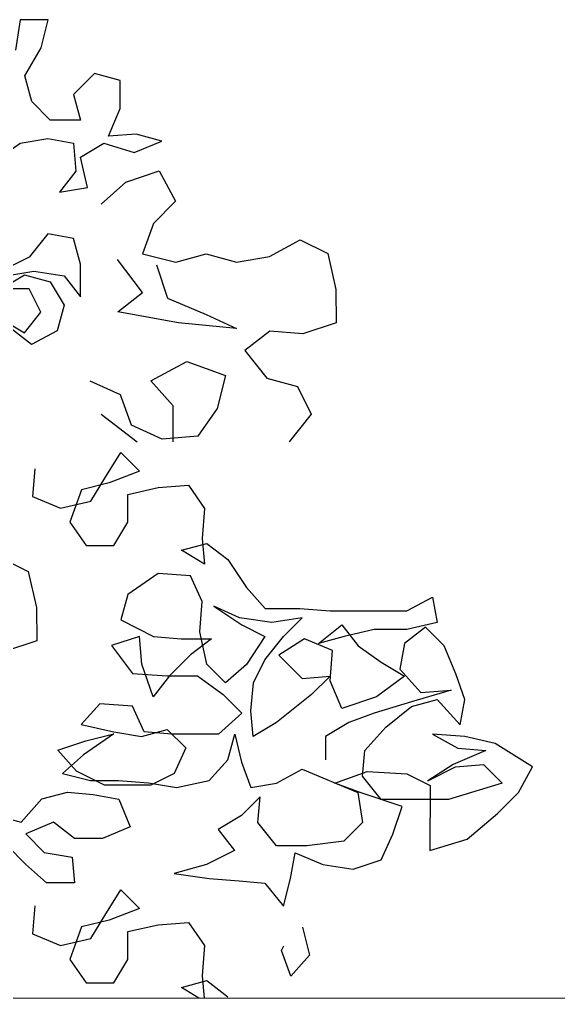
# Model space of a CAD drawing. Header units: millimetres. Extents: x 2810.5 to 2848.4, y 1624.4 to 1676.1.
# Drawn here: x 2838.388 to 2839.142, y 1654.479 to 1655.872 of the extents above; entities that cross this region are included whole.
import ezdxf

# ---------------------------------------------------------------- set-up
doc = ezdxf.new("R2010")
doc.units = ezdxf.units.MM
doc.layers.add('PROIEZIONI_projections', color=145, linetype='Continuous', lineweight=13)
doc.layers.add('VERDE_ALBERI', color=104, linetype='Continuous')

msp = doc.modelspace()

# ---------------------------------------------------------------- linework, layer by layer
at = {"layer": 'PROIEZIONI_projections'}
msp.add_lwpolyline([(2845.5814, 1646.629), (2845.5814, 1654.5023), (2835.3545, 1654.5023), (2835.3545, 1646.629)], dxfattribs=at)
at = {"layer": 'VERDE_ALBERI'}
for p, q in [((2838.3886, 1655.8716), (2838.382, 1655.8293)), ((2838.4276, 1655.8716), (2838.3886, 1655.8716)), ((2838.4178, 1655.8325), (2838.4276, 1655.8716)), ((2838.395, 1655.7935), (2838.4178, 1655.8325)), ((2838.4047, 1655.7576), (2838.395, 1655.7935)), ((2838.4927, 1655.7966), (2838.4634, 1655.7673)), ((2838.5285, 1655.7868), (2838.4927, 1655.7966)), ((2838.5285, 1655.7477), (2838.5285, 1655.7868)), ((2838.4634, 1655.7673), (2838.4731, 1655.7315)), ((2838.4308, 1655.7315), (2838.4047, 1655.7576)), ((2838.5122, 1655.7087), (2838.5285, 1655.7477)), ((2838.4731, 1655.7315), (2838.4308, 1655.7315)), ((2838.3884, 1655.699), (2838.4275, 1655.7055)), ((2838.4275, 1655.7055), (2838.4633, 1655.6989)), ((2838.5512, 1655.7119), (2838.5122, 1655.7087)), ((2838.548, 1655.6858), (2838.5871, 1655.7021)), ((2838.5871, 1655.7021), (2838.5512, 1655.7119)), ((2838.3558, 1655.6762), (2838.3884, 1655.699)), ((2838.4633, 1655.6989), (2838.4665, 1655.6599)), ((2838.4731, 1655.6794), (2838.5056, 1655.6989)), ((2838.5056, 1655.6989), (2838.548, 1655.6858)), ((2838.4828, 1655.637), (2838.4731, 1655.6794)), ((2838.4665, 1655.6599), (2838.4437, 1655.6306)), ((2838.5366, 1655.6447), (2838.583, 1655.6603)), ((2838.583, 1655.6603), (2838.6063, 1655.6177)), ((2838.4437, 1655.6306), (2838.4828, 1655.637)), ((2838.5018, 1655.6138), (2838.5366, 1655.6447)), ((2838.6063, 1655.6177), (2838.5754, 1655.5867)), ((2838.5754, 1655.5867), (2838.5599, 1655.5442)), ((2838.4274, 1655.572), (2838.4013, 1655.5394)), ((2838.4632, 1655.5654), (2838.4274, 1655.572)), ((2838.4729, 1655.5296), (2838.4632, 1655.5654)), ((2838.7379, 1655.5404), (2838.7805, 1655.5637)), ((2838.7805, 1655.5637), (2838.8192, 1655.5444)), ((2838.4013, 1655.5394), (2838.3687, 1655.5232)), ((2838.56, 1655.49), (2838.5251, 1655.5364)), ((2838.5599, 1655.5442), (2838.6064, 1655.5326)), ((2838.6064, 1655.5326), (2838.6489, 1655.5442)), ((2838.6489, 1655.5442), (2838.6915, 1655.5327)), ((2838.6915, 1655.5327), (2838.7379, 1655.5404)), ((2838.8192, 1655.5444), (2838.8308, 1655.4941)), ((2838.4729, 1655.484), (2838.4729, 1655.5296)), ((2838.5793, 1655.5287), (2838.5948, 1655.4823)), ((2838.3621, 1655.4953), (2838.3947, 1655.5148)), ((2838.3687, 1655.5134), (2838.4078, 1655.5199)), ((2838.3947, 1655.5148), (2838.4305, 1655.505)), ((2838.4078, 1655.5199), (2838.4501, 1655.5133)), ((2838.4501, 1655.5133), (2838.4729, 1655.484)), ((2838.4011, 1655.4953), (2838.3621, 1655.4953)), ((2838.4174, 1655.4627), (2838.4011, 1655.4953)), ((2838.4305, 1655.505), (2838.45, 1655.4724)), ((2838.8308, 1655.4941), (2838.8309, 1655.4477)), ((2838.5252, 1655.4629), (2838.56, 1655.49)), ((2838.5948, 1655.4823), (2838.649, 1655.4591)), ((2838.45, 1655.4724), (2838.4402, 1655.4366)), ((2838.362, 1655.453), (2838.3946, 1655.4334)), ((2838.3946, 1655.4334), (2838.4174, 1655.4627)), ((2838.6103, 1655.4475), (2838.5252, 1655.4629)), ((2838.649, 1655.4591), (2838.6916, 1655.4398)), ((2838.4043, 1655.4171), (2838.375, 1655.4399)), ((2838.6916, 1655.4398), (2838.6103, 1655.4475)), ((2838.8309, 1655.4477), (2838.7845, 1655.4321)), ((2838.4402, 1655.4366), (2838.4043, 1655.4171)), ((2838.738, 1655.436), (2838.7032, 1655.4088)), ((2838.7845, 1655.4321), (2838.738, 1655.436)), ((2838.7032, 1655.4088), (2838.7342, 1655.3702)), ((2838.5717, 1655.3662), (2838.622, 1655.3933)), ((2838.622, 1655.3933), (2838.6762, 1655.374)), ((2838.6762, 1655.374), (2838.6646, 1655.3275)), ((2838.7342, 1655.3702), (2838.7768, 1655.3586)), ((2838.5291, 1655.3468), (2838.4866, 1655.3661)), ((2838.6027, 1655.3314), (2838.5717, 1655.3662)), ((2838.7768, 1655.3586), (2838.7962, 1655.3199)), ((2838.5447, 1655.3042), (2838.5291, 1655.3468)), ((2838.6027, 1655.281), (2838.6027, 1655.3314)), ((2838.6646, 1655.3275), (2838.6375, 1655.2888)), ((2838.5021, 1655.3197), (2838.5524, 1655.281)), ((2838.7962, 1655.3199), (2838.7653, 1655.2812)), ((2838.5872, 1655.2849), (2838.5447, 1655.3042)), ((2838.6375, 1655.2888), (2838.5872, 1655.2849)), ((2838.5069, 1655.2303), (2838.5297, 1655.2661)), ((2838.5297, 1655.2661), (2838.5558, 1655.24)), ((2838.4092, 1655.2434), (2838.4059, 1655.2043)), ((2838.4873, 1655.1977), (2838.5069, 1655.2303)), ((2838.5558, 1655.24), (2838.5134, 1655.2237)), ((2838.5134, 1655.2237), (2838.4743, 1655.214)), ((2838.5395, 1655.2074), (2838.5818, 1655.2172)), ((2838.5818, 1655.2172), (2838.6241, 1655.2204)), ((2838.6241, 1655.2204), (2838.6469, 1655.1878)), ((2838.4059, 1655.2043), (2838.445, 1655.188)), ((2838.4743, 1655.214), (2838.458, 1655.1684)), ((2838.5394, 1655.1683), (2838.5395, 1655.2074)), ((2838.445, 1655.188), (2838.4873, 1655.1977)), ((2838.6469, 1655.1878), (2838.6436, 1655.1455)), ((2838.458, 1655.1684), (2838.4808, 1655.1358)), ((2838.5199, 1655.1358), (2838.5394, 1655.1683)), ((2838.6436, 1655.1455), (2838.6468, 1655.1096)), ((2838.4808, 1655.1358), (2838.5199, 1655.1358)), ((2838.6143, 1655.1292), (2838.6501, 1655.1389)), ((2838.6501, 1655.1389), (2838.6794, 1655.1161)), ((2838.3613, 1655.1186), (2838.4, 1655.0993)), ((2838.6468, 1655.1096), (2838.6143, 1655.1292)), ((2838.6794, 1655.1161), (2838.7054, 1655.077)), ((2838.4, 1655.0993), (2838.4116, 1655.049)), ((2838.5817, 1655.0967), (2838.5393, 1655.0674)), ((2838.6273, 1655.0934), (2838.5817, 1655.0967)), ((2838.6435, 1655.0575), (2838.6273, 1655.0934)), ((2838.7054, 1655.077), (2838.7315, 1655.0477)), ((2838.5393, 1655.0674), (2838.5295, 1655.0316)), ((2838.9301, 1655.0442), (2838.966, 1655.0637)), ((2838.966, 1655.0637), (2838.9725, 1655.0279)), ((2838.4116, 1655.049), (2838.4117, 1655.0025)), ((2838.6402, 1655.0152), (2838.6435, 1655.0575)), ((2838.6956, 1655.0347), (2838.6598, 1655.051)), ((2838.6598, 1655.051), (2838.6989, 1655.0249)), ((2838.7315, 1655.0477), (2838.7803, 1655.0476)), ((2838.7803, 1655.0476), (2838.8227, 1655.0443)), ((2838.7412, 1655.0281), (2838.6956, 1655.0347)), ((2838.7836, 1655.0346), (2838.7412, 1655.0281)), ((2838.7575, 1655.0086), (2838.7836, 1655.0346)), ((2838.8227, 1655.0443), (2838.9301, 1655.0442)), ((2838.5295, 1655.0316), (2838.5751, 1655.0087)), ((2838.6989, 1655.0249), (2838.7314, 1655.0086)), ((2838.8063, 1654.9987), (2838.8389, 1655.0248)), ((2838.8389, 1655.0248), (2838.8617, 1654.9954)), ((2838.9562, 1655.0214), (2838.9268, 1654.9986)), ((2838.9725, 1655.0279), (2838.9301, 1655.0182)), ((2838.9822, 1654.9953), (2838.9562, 1655.0214)), ((2838.5556, 1655.0087), (2838.5165, 1654.9958)), ((2838.5588, 1654.9697), (2838.5556, 1655.0087)), ((2838.5751, 1655.0087), (2838.6142, 1655.0054)), ((2838.65, 1654.9696), (2838.6402, 1655.0152)), ((2838.7314, 1655.0086), (2838.7053, 1654.9695)), ((2838.7314, 1654.976), (2838.7575, 1655.0086)), ((2838.8422, 1655.0085), (2838.8063, 1654.9987)), ((2838.8845, 1655.0182), (2838.8422, 1655.0085)), ((2838.9301, 1655.0182), (2838.8845, 1655.0182)), ((2838.4117, 1655.0025), (2838.3653, 1654.987)), ((2838.5165, 1654.9958), (2838.5457, 1654.9566)), ((2838.6142, 1655.0054), (2838.6565, 1655.0054)), ((2838.6565, 1655.0054), (2838.6272, 1654.9826)), ((2838.7868, 1655.0053), (2838.751, 1654.9825)), ((2838.8259, 1654.989), (2838.7868, 1655.0053)), ((2838.8617, 1654.9954), (2838.8942, 1654.9726)), ((2838.9268, 1654.9986), (2838.9203, 1654.9628)), ((2838.9985, 1654.9562), (2838.9822, 1654.9953)), ((2838.6272, 1654.9826), (2838.5978, 1654.9533)), ((2838.751, 1654.9825), (2838.7835, 1654.9499)), ((2838.8226, 1654.9466), (2838.8259, 1654.989)), ((2838.575, 1654.924), (2838.5588, 1654.9697)), ((2838.676, 1654.9435), (2838.65, 1654.9696)), ((2838.7053, 1654.9695), (2838.676, 1654.9435)), ((2838.7151, 1654.9435), (2838.7314, 1654.976)), ((2838.8942, 1654.9726), (2838.9268, 1654.953)), ((2838.5457, 1654.9566), (2838.5946, 1654.9533)), ((2838.5978, 1654.9533), (2838.575, 1654.924)), ((2838.5946, 1654.9533), (2838.6369, 1654.9533)), ((2838.6369, 1654.9533), (2838.6727, 1654.9272)), ((2838.7835, 1654.9499), (2838.8226, 1654.9531)), ((2838.8226, 1654.9531), (2838.7965, 1654.9271)), ((2838.9268, 1654.953), (2838.8877, 1654.9238)), ((2838.9203, 1654.9628), (2838.9496, 1654.9302)), ((2839.0114, 1654.9204), (2838.9985, 1654.9562)), ((2838.7118, 1654.9044), (2838.7151, 1654.9435)), ((2838.8388, 1654.9075), (2838.8226, 1654.9466)), ((2838.6727, 1654.9272), (2838.6988, 1654.9011)), ((2838.7965, 1654.9271), (2838.7476, 1654.8881)), ((2838.8877, 1654.9238), (2838.8388, 1654.9075)), ((2838.9919, 1654.9334), (2838.9365, 1654.9172)), ((2838.9496, 1654.9302), (2838.9919, 1654.9334)), ((2838.5001, 1654.9143), (2838.474, 1654.8851)), ((2838.5457, 1654.911), (2838.5001, 1654.9143)), ((2838.562, 1654.8752), (2838.5457, 1654.911)), ((2838.9365, 1654.9172), (2838.8844, 1654.901)), ((2838.9007, 1654.8814), (2838.9365, 1654.9107)), ((2838.9365, 1654.9107), (2838.9724, 1654.9204)), ((2838.9724, 1654.9204), (2839.0049, 1654.8846)), ((2839.0049, 1654.8846), (2839.0114, 1654.9204)), ((2838.6988, 1654.9011), (2838.6662, 1654.8719)), ((2838.715, 1654.8686), (2838.7118, 1654.9044)), ((2838.8844, 1654.901), (2838.8486, 1654.888)), ((2838.474, 1654.8851), (2838.5196, 1654.8752)), ((2838.7476, 1654.8881), (2838.715, 1654.8686)), ((2838.8486, 1654.888), (2838.816, 1654.8685)), ((2838.8713, 1654.8489), (2838.9007, 1654.8814)), ((2838.5196, 1654.872), (2838.4772, 1654.8427)), ((2838.4805, 1654.8623), (2838.5196, 1654.872)), ((2838.5196, 1654.8752), (2838.5587, 1654.8687)), ((2838.5587, 1654.8687), (2838.5945, 1654.8784)), ((2838.601, 1654.8719), (2838.562, 1654.8752)), ((2838.5945, 1654.8784), (2838.6206, 1654.8524)), ((2838.6662, 1654.8719), (2838.601, 1654.8719)), ((2838.6792, 1654.836), (2838.689, 1654.8718)), ((2838.689, 1654.8718), (2838.6987, 1654.8327)), ((2838.816, 1654.8685), (2838.816, 1654.8359)), ((2839.0114, 1654.8683), (2838.9658, 1654.8716)), ((2838.9658, 1654.8716), (2839.0016, 1654.852)), ((2839.0537, 1654.8585), (2839.0114, 1654.8683)), ((2838.4414, 1654.8493), (2838.4805, 1654.8623)), ((2838.6206, 1654.8524), (2838.6042, 1654.8165)), ((2839.1058, 1654.8259), (2839.0537, 1654.8585)), ((2838.4675, 1654.8199), (2838.4414, 1654.8493)), ((2838.4772, 1654.8427), (2838.4479, 1654.8167)), ((2838.868, 1654.813), (2838.8713, 1654.8489)), ((2839.0407, 1654.8487), (2838.9951, 1654.8292)), ((2839.0016, 1654.852), (2839.0407, 1654.8487)), ((2838.6531, 1654.8067), (2838.6792, 1654.836)), ((2838.6987, 1654.8327), (2838.7117, 1654.7969)), ((2838.9951, 1654.8292), (2838.9592, 1654.8064)), ((2838.9592, 1654.8064), (2838.9983, 1654.826)), ((2838.9983, 1654.826), (2839.0374, 1654.8292)), ((2839.0374, 1654.8292), (2839.0634, 1654.8031)), ((2839.0862, 1654.79), (2839.1058, 1654.8259)), ((2838.4479, 1654.8167), (2838.487, 1654.8069)), ((2838.5065, 1654.8003), (2838.4675, 1654.8199)), ((2838.6042, 1654.8165), (2838.5717, 1654.8003)), ((2838.7475, 1654.8034), (2838.7834, 1654.8229)), ((2838.7834, 1654.8229), (2838.8615, 1654.7903)), ((2838.829, 1654.8033), (2838.8746, 1654.8196)), ((2838.8941, 1654.7805), (2838.868, 1654.813)), ((2838.8746, 1654.8196), (2838.9299, 1654.8162)), ((2838.9299, 1654.8162), (2838.9625, 1654.7999)), ((2838.487, 1654.8069), (2838.5261, 1654.8068)), ((2838.5717, 1654.8003), (2838.5065, 1654.8003)), ((2838.5261, 1654.8068), (2838.5684, 1654.8035)), ((2838.5684, 1654.8035), (2838.6075, 1654.797)), ((2838.6075, 1654.797), (2838.6531, 1654.8067)), ((2838.7117, 1654.7969), (2838.7475, 1654.8034)), ((2838.8648, 1654.7903), (2838.829, 1654.8033)), ((2838.9625, 1654.7999), (2838.9624, 1654.7087)), ((2839.0634, 1654.8031), (2838.9885, 1654.7804)), ((2838.4191, 1654.7811), (2838.455, 1654.7908)), ((2838.455, 1654.7908), (2838.4908, 1654.7875)), ((2838.4908, 1654.7875), (2838.5266, 1654.781)), ((2838.7247, 1654.7839), (2838.6986, 1654.7578)), ((2838.7214, 1654.748), (2838.7247, 1654.7839)), ((2838.8615, 1654.7903), (2838.868, 1654.7479)), ((2838.9234, 1654.7707), (2838.8648, 1654.7903)), ((2839.0569, 1654.7608), (2839.0862, 1654.79)), ((2838.3898, 1654.7485), (2838.4191, 1654.7811)), ((2838.5266, 1654.781), (2838.5428, 1654.7419)), ((2838.9885, 1654.7804), (2838.8941, 1654.7805)), ((2838.9103, 1654.7316), (2838.9234, 1654.7707)), ((2838.354, 1654.7583), (2838.3898, 1654.7485)), ((2838.6986, 1654.7578), (2838.666, 1654.7383)), ((2839.0145, 1654.725), (2839.0569, 1654.7608)), ((2838.4354, 1654.7485), (2838.3963, 1654.7322)), ((2838.4647, 1654.7257), (2838.4354, 1654.7485)), ((2838.5428, 1654.7419), (2838.5038, 1654.7256)), ((2838.7474, 1654.7154), (2838.7214, 1654.748)), ((2838.868, 1654.7479), (2838.8419, 1654.7219)), ((2838.3963, 1654.7322), (2838.4223, 1654.7062)), ((2838.666, 1654.7383), (2838.6888, 1654.709)), ((2838.894, 1654.6958), (2838.9103, 1654.7316)), ((2838.3962, 1654.6899), (2838.3702, 1654.716)), ((2838.5038, 1654.7256), (2838.4647, 1654.7257)), ((2838.7898, 1654.7154), (2838.7474, 1654.7154)), ((2838.8419, 1654.7219), (2838.7898, 1654.7154)), ((2838.9624, 1654.7087), (2839.0145, 1654.725)), ((2838.4223, 1654.7062), (2838.4614, 1654.6996)), ((2838.4614, 1654.6996), (2838.4646, 1654.6638)), ((2838.6888, 1654.709), (2838.6497, 1654.6895)), ((2838.7669, 1654.6698), (2838.7735, 1654.7057)), ((2838.7735, 1654.7057), (2838.8126, 1654.6893)), ((2838.4255, 1654.6638), (2838.3962, 1654.6899)), ((2838.6497, 1654.6895), (2838.6041, 1654.6765)), ((2838.8126, 1654.6893), (2838.8549, 1654.6828)), ((2838.8549, 1654.6828), (2838.894, 1654.6958)), ((2838.6041, 1654.6765), (2838.653, 1654.6699)), ((2838.4646, 1654.6638), (2838.4255, 1654.6638)), ((2838.653, 1654.6699), (2838.6953, 1654.6666)), ((2838.6953, 1654.6666), (2838.7311, 1654.6634)), ((2838.7311, 1654.6634), (2838.7571, 1654.6308)), ((2838.7571, 1654.6308), (2838.7669, 1654.6698)), ((2838.5069, 1654.6181), (2838.5297, 1654.6539)), ((2838.5297, 1654.6539), (2838.5558, 1654.6279)), ((2838.4092, 1654.6313), (2838.4059, 1654.5922)), ((2838.4873, 1654.5856), (2838.5069, 1654.6181)), ((2838.5558, 1654.6279), (2838.5134, 1654.6116)), ((2838.4743, 1654.6019), (2838.458, 1654.5563)), ((2838.5134, 1654.6116), (2838.4743, 1654.6019)), ((2838.5395, 1654.5953), (2838.5818, 1654.605)), ((2838.5818, 1654.605), (2838.6241, 1654.6083)), ((2838.6241, 1654.6083), (2838.6469, 1654.5757)), ((2838.7837, 1654.6016), (2838.7935, 1654.5625)), ((2838.4059, 1654.5922), (2838.445, 1654.5759)), ((2838.5394, 1654.5562), (2838.5395, 1654.5953)), ((2838.445, 1654.5759), (2838.4873, 1654.5856)), ((2838.6469, 1654.5757), (2838.6436, 1654.5333)), ((2838.7544, 1654.5691), (2838.7577, 1654.5756)), ((2838.7674, 1654.5332), (2838.7544, 1654.5691)), ((2838.7935, 1654.5625), (2838.7674, 1654.5332)), ((2838.458, 1654.5563), (2838.4808, 1654.5237)), ((2838.5199, 1654.5237), (2838.5394, 1654.5562)), ((2838.6436, 1654.5333), (2838.6464, 1654.5023)), ((2838.4808, 1654.5237), (2838.5199, 1654.5237)), ((2838.6143, 1654.5171), (2838.6501, 1654.5268)), ((2838.6501, 1654.5268), (2838.6794, 1654.504)), ((2838.6389, 1654.5023), (2838.6143, 1654.5171))]:
    msp.add_line(p, q, dxfattribs=at)

doc.saveas('drawing.dxf')
